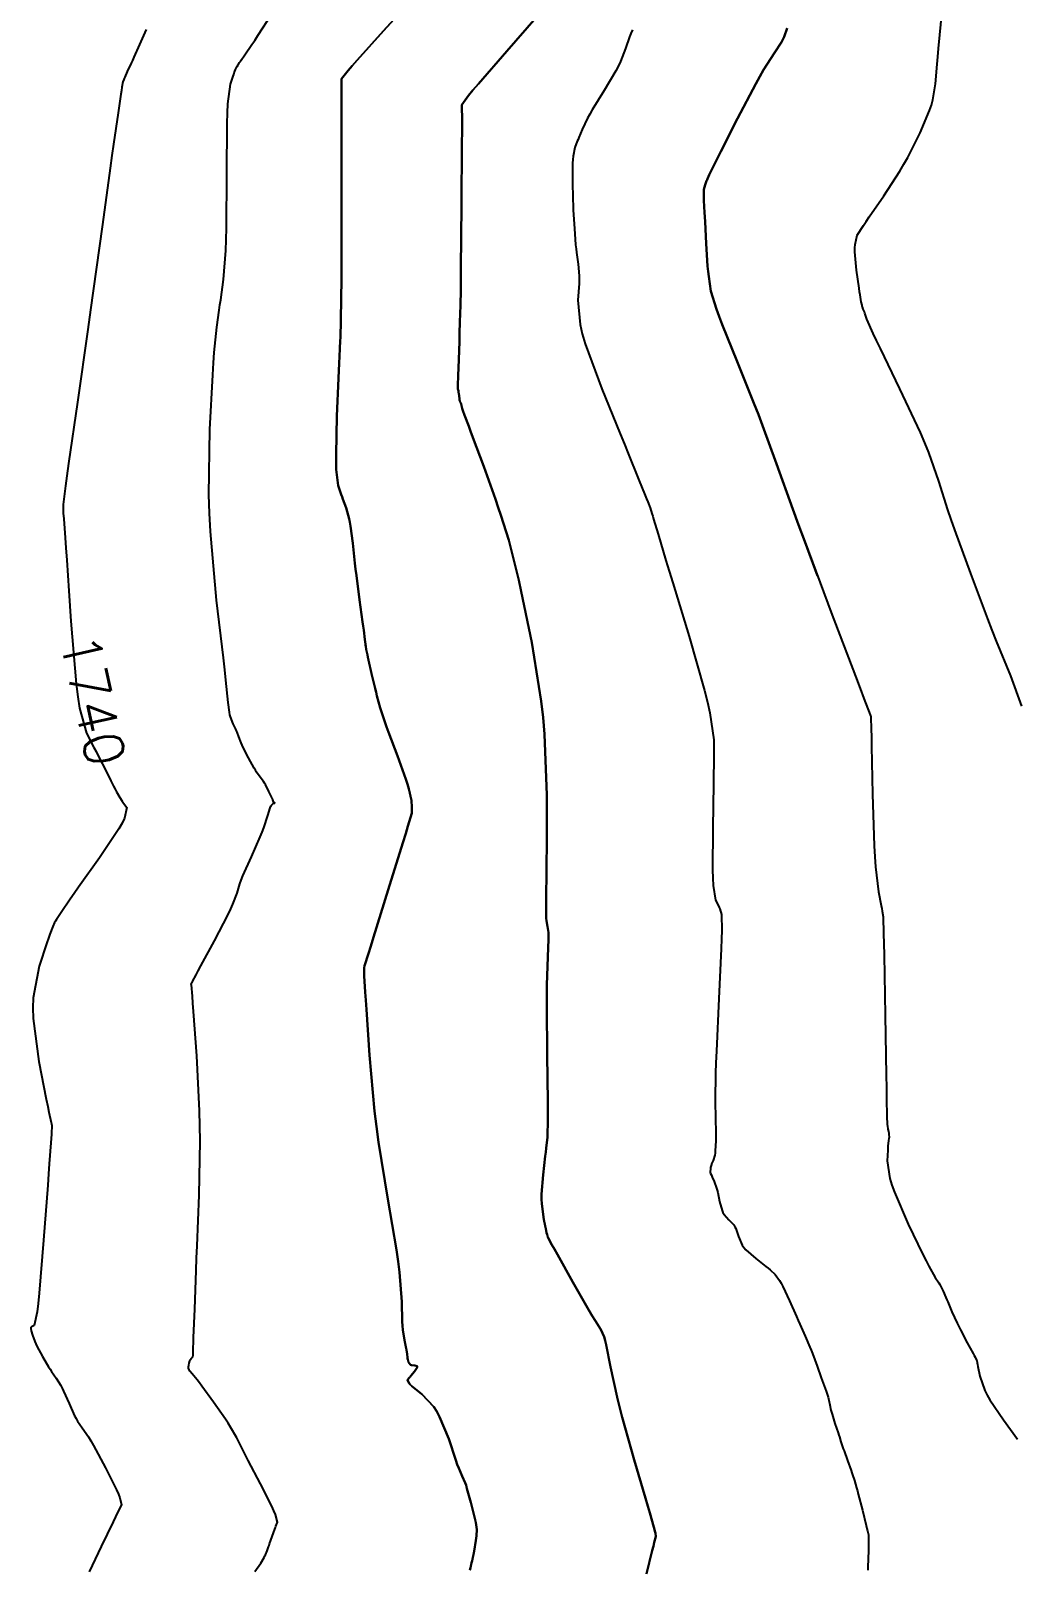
# Model space of a CAD drawing. Header units: metres. Extents: x 837477 to 838477, y 1189014 to 1191014.
# Drawn here: x 837798.1 to 837894, y 1189296.8 to 1189446.9 of the extents above; entities that cross this region are included whole.
import ezdxf

# ---------------------------------------------------------------- set-up
doc = ezdxf.new("R2010")
doc.units = ezdxf.units.M
doc.header["$LTSCALE"] = 0.3
doc.layers.add('COTAS 10', color=1, linetype='Continuous')
doc.styles.get("Standard").update_dxf_attribs({"font": 'simplex.shx'})

msp = doc.modelspace()

# ---------------------------------------------------------------- linework, layer by layer
at = {"layer": 'COTAS 10'}
for points, elevation in [([(837840.99, 1189296.648), (837841.059, 1189296.877), (837841.126, 1189297.191), (837841.159, 1189297.351), (837841.199, 1189297.544), (837841.393, 1189298.506), (837841.577, 1189299.538), (837841.611, 1189299.774), (837841.636, 1189299.99), (837841.664, 1189300.592), (837841.563, 1189301.281), (837841.507, 1189301.552), (837841.439, 1189301.857), (837841.092, 1189303.248), (837840.702, 1189304.623), (837840.607, 1189304.918), (837840.518, 1189305.176), (837840.241, 1189305.797), (837839.893, 1189306.586), (837839.757, 1189306.95), (837839.606, 1189307.376), (837838.919, 1189309.442), (837838.035, 1189311.619), (837837.759, 1189312.116), (837837.469, 1189312.567), (837836.311, 1189313.816), (837835.335, 1189314.609), (837835.161, 1189314.773), (837835.028, 1189314.913), (837834.893, 1189315.22), (837835.081, 1189315.434), (837835.151, 1189315.517), (837835.23, 1189315.609), (837835.58, 1189316.024), (837835.828, 1189316.407), (837835.842, 1189316.479), (837835.833, 1189316.536), (837835.6, 1189316.618), (837835.272, 1189316.658), (837835.202, 1189316.689), (837835.141, 1189316.727), (837834.995, 1189316.936), (837834.922, 1189317.216), (837834.906, 1189317.3), (837834.892, 1189317.386), (837834.861, 1189317.719), (837834.808, 1189318.141), (837834.781, 1189318.283), (837834.749, 1189318.436), (837834.588, 1189319.083), (837834.43, 1189320.096), (837834.398, 1189320.481), (837834.373, 1189320.912), (837834.327, 1189322.843), (837834.115, 1189325.731), (837833.985, 1189326.764), (837833.824, 1189327.899), (837832.986, 1189332.843), (837832.078, 1189338.409), (837831.873, 1189339.937), (837831.688, 1189341.458), (837831.19, 1189346.904), (837830.888, 1189351.385), (837830.828, 1189352.297), (837830.777, 1189353.068), (837830.678, 1189354.667), (837830.66, 1189355.227), (837830.661, 1189355.342), (837830.664, 1189355.44), (837830.698, 1189355.651), (837831.085, 1189356.844), (837831.31, 1189357.562), (837831.588, 1189358.447), (837833.018, 1189363.042), (837834.445, 1189367.654), (837834.72, 1189368.55), (837834.943, 1189369.28), (837835.314, 1189370.542), (837835.328, 1189370.843), (837835.326, 1189370.968), (837835.322, 1189371.111), (837835.284, 1189371.777), (837835.041, 1189372.92), (837834.908, 1189373.364), (837834.746, 1189373.864), (837833.921, 1189376.128), (837833.046, 1189378.446), (837832.853, 1189378.979), (837832.681, 1189379.465), (837832.235, 1189380.828), (837831.918, 1189381.984), (837831.827, 1189382.339), (837831.735, 1189382.71), (837831.39, 1189384.176), (837831.096, 1189385.49), (837831.035, 1189385.764), (837830.984, 1189385.999), (837830.876, 1189386.525), (837830.826, 1189386.841), (837830.811, 1189386.944), (837830.795, 1189387.053), (837830.737, 1189387.505), (837830.622, 1189388.398), (837830.57, 1189388.785), (837830.51, 1189389.233), (837830.223, 1189391.359), (837829.912, 1189393.745), (837829.836, 1189394.358), (837829.765, 1189394.949), (837829.546, 1189396.913), (837829.333, 1189398.55), (837829.265, 1189398.935), (837829.193, 1189399.292), (837828.901, 1189400.335), (837828.591, 1189401.19), (837828.508, 1189401.427), (837828.426, 1189401.665), (837828.138, 1189402.527), (837827.948, 1189404.09), (837827.928, 1189404.771), (837827.921, 1189405.558), (837828.014, 1189409.295), (837828.168, 1189413.004), (837828.201, 1189413.773), (837828.229, 1189414.43), (837828.294, 1189415.874), (837828.331, 1189416.695), (837828.342, 1189416.96), (837828.354, 1189417.242), (837828.397, 1189418.393), (837828.432, 1189421.093), (837828.439, 1189422.35), (837828.445, 1189423.828), (837828.454, 1189431.007), (837828.455, 1189437.972), (837828.456, 1189439.316), (837828.456, 1189440.405), (837828.46, 1189442.227), (837829.091, 1189443.047), (837829.487, 1189443.506), (837829.98, 1189444.065), (837832.558, 1189446.921), (837835.248, 1189449.877)], 1760), ([(837835.248, 1189449.877), (837832.558, 1189446.921), (837829.98, 1189444.065), (837829.487, 1189443.506), (837829.091, 1189443.047), (837828.46, 1189442.227), (837828.456, 1189440.405), (837828.456, 1189439.316), (837828.455, 1189437.972), (837828.454, 1189431.007), (837828.445, 1189423.828), (837828.439, 1189422.35), (837828.432, 1189421.093), (837828.397, 1189418.393), (837828.354, 1189417.242), (837828.342, 1189416.96), (837828.331, 1189416.695), (837828.294, 1189415.874), (837828.229, 1189414.43), (837828.201, 1189413.773), (837828.168, 1189413.004), (837828.014, 1189409.295), (837827.921, 1189405.558), (837827.928, 1189404.771), (837827.948, 1189404.09), (837828.138, 1189402.527), (837828.426, 1189401.665), (837828.508, 1189401.427), (837828.591, 1189401.19), (837828.901, 1189400.335), (837829.193, 1189399.292), (837829.265, 1189398.935), (837829.333, 1189398.55), (837829.546, 1189396.913), (837829.765, 1189394.949), (837829.836, 1189394.358), (837829.912, 1189393.745), (837830.223, 1189391.359), (837830.51, 1189389.233), (837830.57, 1189388.785), (837830.622, 1189388.398), (837830.737, 1189387.505), (837830.795, 1189387.053), (837830.811, 1189386.944), (837830.826, 1189386.841), (837830.876, 1189386.525), (837830.984, 1189385.999), (837831.035, 1189385.764), (837831.096, 1189385.49), (837831.39, 1189384.176), (837831.735, 1189382.71), (837831.827, 1189382.339), (837831.918, 1189381.984), (837832.235, 1189380.828), (837832.681, 1189379.465), (837832.853, 1189378.979), (837833.046, 1189378.446), (837833.921, 1189376.128), (837834.746, 1189373.864), (837834.908, 1189373.364), (837835.041, 1189372.92), (837835.284, 1189371.777), (837835.322, 1189371.111), (837835.326, 1189370.968), (837835.328, 1189370.843), (837835.314, 1189370.542), (837834.943, 1189369.28), (837834.72, 1189368.55), (837834.445, 1189367.654), (837833.018, 1189363.042), (837831.588, 1189358.447), (837831.31, 1189357.562), (837831.085, 1189356.844), (837830.698, 1189355.651), (837830.664, 1189355.44), (837830.661, 1189355.342), (837830.66, 1189355.227), (837830.678, 1189354.667), (837830.777, 1189353.068), (837830.828, 1189352.297), (837830.888, 1189351.385), (837831.19, 1189346.904), (837831.688, 1189341.458), (837831.873, 1189339.937), (837832.078, 1189338.409), (837832.986, 1189332.843), (837833.824, 1189327.899), (837833.985, 1189326.764), (837834.115, 1189325.731), (837834.327, 1189322.843), (837834.373, 1189320.912), (837834.398, 1189320.481), (837834.43, 1189320.096), (837834.588, 1189319.083), (837834.749, 1189318.436), (837834.781, 1189318.283), (837834.808, 1189318.141), (837834.861, 1189317.719), (837834.892, 1189317.386), (837834.906, 1189317.3), (837834.922, 1189317.216), (837834.995, 1189316.936), (837835.141, 1189316.727), (837835.202, 1189316.689), (837835.272, 1189316.658), (837835.6, 1189316.618), (837835.833, 1189316.536), (837835.842, 1189316.479), (837835.828, 1189316.407), (837835.58, 1189316.024), (837835.23, 1189315.609), (837835.151, 1189315.517), (837835.081, 1189315.434), (837834.893, 1189315.22), (837835.028, 1189314.913), (837835.161, 1189314.773), (837835.335, 1189314.609), (837836.311, 1189313.816), (837837.469, 1189312.567), (837837.759, 1189312.116), (837838.035, 1189311.619), (837838.919, 1189309.442), (837839.606, 1189307.376), (837839.757, 1189306.95), (837839.893, 1189306.586), (837840.241, 1189305.797), (837840.518, 1189305.176), (837840.607, 1189304.918), (837840.702, 1189304.623), (837841.092, 1189303.248), (837841.439, 1189301.857), (837841.507, 1189301.552), (837841.563, 1189301.281), (837841.664, 1189300.592), (837841.636, 1189299.99), (837841.611, 1189299.774), (837841.577, 1189299.538), (837841.393, 1189298.506), (837841.199, 1189297.544), (837841.159, 1189297.351), (837841.126, 1189297.191), (837841.059, 1189296.877), (837840.99, 1189296.648)], 1760), ([(837894.87, 1189380.994), (837893.794, 1189383.936), (837892.398, 1189387.345), (837891.979, 1189388.404), (837891.546, 1189389.513), (837889.867, 1189393.936), (837888.314, 1189398.21), (837887.961, 1189399.225), (837887.642, 1189400.167), (837886.766, 1189402.963), (837885.783, 1189405.757), (837885.395, 1189406.697), (837884.958, 1189407.711), (837882.963, 1189411.975), (837881.058, 1189415.897), (837880.677, 1189416.695), (837880.36, 1189417.368), (837879.745, 1189418.757), (837879.568, 1189419.258), (837879.527, 1189419.371), (837879.49, 1189419.472), (837879.384, 1189419.745), (837879.302, 1189419.975), (837879.281, 1189420.049), (837879.259, 1189420.128), (837879.184, 1189420.451), (837879.068, 1189421.141), (837879.022, 1189421.45), (837878.969, 1189421.811), (837878.724, 1189423.544), (837878.561, 1189425.327), (837878.56, 1189425.72), (837878.578, 1189426.069), (837878.8, 1189426.966), (837879.408, 1189427.929), (837879.669, 1189428.32), (837879.97, 1189428.765), (837881.393, 1189430.822), (837882.963, 1189433.227), (837883.358, 1189433.892), (837883.734, 1189434.556), (837884.949, 1189436.949), (837885.849, 1189439.136), (837886.027, 1189439.67), (837886.174, 1189440.173), (837886.449, 1189441.732), (837886.59, 1189443.65), (837886.653, 1189444.379), (837886.726, 1189445.195), (837887.074, 1189448.86)], 1800), ([(837820, 1189296.5), (837820.587, 1189297.315), (837820.895, 1189297.885), (837820.963, 1189298.02), (837821.024, 1189298.144), (837821.184, 1189298.509), (837821.331, 1189298.908), (837821.384, 1189299.054), (837821.442, 1189299.216), (837821.698, 1189299.928), (837821.951, 1189300.637), (837822.008, 1189300.796), (837822.06, 1189300.938), (837822.199, 1189301.319), (837822.008, 1189302.06), (837821.852, 1189302.429), (837821.65, 1189302.87), (837820.548, 1189305.054), (837819.343, 1189307.354), (837819.077, 1189307.867), (837818.84, 1189308.327), (837818.229, 1189309.542), (837817.626, 1189310.607), (837817.395, 1189310.972), (837817.136, 1189311.367), (837815.966, 1189313.048), (837814.824, 1189314.614), (837814.582, 1189314.937), (837814.372, 1189315.213), (837813.883, 1189315.809), (837813.659, 1189316.067), (837813.616, 1189316.129), (837813.581, 1189316.187), (837813.526, 1189316.363), (837813.535, 1189316.53), (837813.54, 1189316.582), (837813.547, 1189316.637), (837813.583, 1189316.858), (837813.647, 1189317.073), (837813.671, 1189317.124), (837813.697, 1189317.172), (837813.817, 1189317.317), (837813.925, 1189317.437), (837813.944, 1189317.47), (837813.959, 1189317.503), (837813.975, 1189317.619), (837813.989, 1189318.379), (837814.003, 1189318.818), (837814.021, 1189319.356), (837814.123, 1189322.123), (837814.269, 1189325.904), (837814.315, 1189327.081), (837814.364, 1189328.315), (837814.559, 1189333.241), (837814.652, 1189338.547), (837814.636, 1189340.021), (837814.602, 1189341.496), (837814.33, 1189346.842), (837814.012, 1189351.164), (837813.949, 1189351.994), (837813.898, 1189352.665), (837813.804, 1189353.767), (837813.792, 1189353.831), (837813.791, 1189353.848), (837813.792, 1189353.864), (837813.806, 1189353.922), (837813.835, 1189353.983), (837813.845, 1189354.002), (837813.856, 1189354.022), (837813.905, 1189354.099), (837814.267, 1189354.761), (837814.476, 1189355.149), (837814.732, 1189355.626), (837816.051, 1189358.086), (837817.378, 1189360.648), (837817.64, 1189361.188), (837817.856, 1189361.655), (837818.254, 1189362.731), (837818.531, 1189363.641), (837818.67, 1189364.002), (837818.837, 1189364.412), (837819.665, 1189366.287), (837820.522, 1189368.232), (837820.707, 1189368.686), (837820.87, 1189369.102), (837821.267, 1189370.298), (837821.503, 1189371.066), (837821.563, 1189371.213), (837821.621, 1189371.332), (837821.813, 1189371.523), (837821.938, 1189371.53), (837821.954, 1189371.533), (837821.962, 1189371.535), (837821.924, 1189371.549), (837821.852, 1189371.573), (837821.837, 1189371.583), (837821.826, 1189371.595), (837821.806, 1189371.648), (837821.737, 1189371.843), (837821.693, 1189371.944), (837821.64, 1189372.065), (837821.361, 1189372.669), (837821.023, 1189373.328), (837820.932, 1189373.483), (837820.843, 1189373.625), (837820.531, 1189374.042), (837820.169, 1189374.538), (837820.048, 1189374.732), (837819.918, 1189374.95), (837819.371, 1189375.94), (837818.859, 1189376.951), (837818.75, 1189377.183), (837818.655, 1189377.394), (837818.431, 1189377.98), (837818.265, 1189378.453), (837818.207, 1189378.592), (837818.144, 1189378.734), (837817.871, 1189379.278), (837817.611, 1189379.939), (837817.555, 1189380.157), (837817.507, 1189380.389), (837817.391, 1189381.349), (837817.174, 1189383.525), (837817.061, 1189384.524), (837816.927, 1189385.694), (837816.252, 1189391.349), (837815.652, 1189398.024), (837815.564, 1189399.837), (837815.51, 1189401.634), (837815.598, 1189407.997), (837815.892, 1189413.341), (837815.968, 1189414.496), (837816.041, 1189415.509), (837816.284, 1189417.997), (837816.522, 1189419.662), (837816.592, 1189420.157), (837816.663, 1189420.667), (837816.933, 1189422.631), (837817.153, 1189425.459), (837817.192, 1189426.513), (837817.223, 1189427.685), (837817.254, 1189432.896), (837817.291, 1189437.885), (837817.325, 1189438.916), (837817.368, 1189439.796), (837817.612, 1189441.711), (837817.878, 1189442.495), (837817.936, 1189442.663), (837817.988, 1189442.809), (837818.119, 1189443.156), (837818.208, 1189443.35), (837818.233, 1189443.399), (837818.259, 1189443.447), (837818.352, 1189443.602), (837818.513, 1189443.839), (837818.582, 1189443.938), (837818.661, 1189444.052), (837819.033, 1189444.581), (837819.708, 1189445.578), (837819.979, 1189445.986), (837820.286, 1189446.451), (837821.695, 1189448.608)], 1750), ([(837847.463, 1189448.224), (837844.595, 1189444.936), (837841.812, 1189441.742), (837841.284, 1189441.119), (837840.862, 1189440.608), (837840.21, 1189439.709), (837840.225, 1189438.098), (837840.222, 1189437.139), (837840.215, 1189435.958), (837840.167, 1189429.842), (837840.111, 1189423.743), (837840.091, 1189421.628), (837840.076, 1189420.088), (837840.073, 1189420.026), (837840.072, 1189420.013), (837840.071, 1189420.001), (837840.067, 1189419.973), (837840.062, 1189419.942), (837840.061, 1189419.928), (837840.059, 1189419.911), (837840.055, 1189419.833), (837840.046, 1189419.573), (837840.042, 1189419.443), (837840.038, 1189419.287), (837840.017, 1189418.511), (837839.984, 1189417.375), (837839.972, 1189416.992), (837839.958, 1189416.578), (837839.898, 1189414.838), (837839.841, 1189413.243), (837839.83, 1189412.921), (837839.82, 1189412.651), (837839.798, 1189412.111), (837839.797, 1189411.949), (837839.8, 1189411.919), (837839.805, 1189411.894), (837839.832, 1189411.857), (837839.869, 1189411.774), (837839.88, 1189411.721), (837839.89, 1189411.654), (837839.926, 1189411.304), (837839.967, 1189410.943), (837839.979, 1189410.87), (837839.993, 1189410.807), (837840.047, 1189410.679), (837840.099, 1189410.593), (837840.112, 1189410.558), (837840.124, 1189410.518), (837840.159, 1189410.332), (837840.224, 1189410.056), (837840.254, 1189409.96), (837840.289, 1189409.855), (837840.461, 1189409.403), (837840.874, 1189408.322), (837841.061, 1189407.821), (837841.281, 1189407.232), (837842.338, 1189404.376), (837843.481, 1189401.191), (837843.754, 1189400.395), (837844.009, 1189399.635), (837844.774, 1189397.203), (837845.513, 1189394.336), (837845.752, 1189393.304), (837846.005, 1189392.168), (837847.043, 1189387.203), (837847.955, 1189381.487), (837848.129, 1189379.878), (837848.269, 1189378.258), (837848.492, 1189372.31), (837848.484, 1189367.093), (837848.479, 1189365.933), (837848.473, 1189364.897), (837848.44, 1189362.182), (837848.434, 1189360.604), (837848.445, 1189360.284), (837848.462, 1189360.016), (837848.567, 1189359.469), (837848.656, 1189358.884), (837848.663, 1189358.591), (837848.661, 1189358.241), (837848.589, 1189356.502), (837848.506, 1189353.748), (837848.498, 1189352.756), (837848.496, 1189351.666), (837848.542, 1189346.905), (837848.596, 1189342.39), (837848.599, 1189341.456), (837848.597, 1189340.658), (837848.545, 1189338.918), (837848.428, 1189337.838), (837848.385, 1189337.456), (837848.336, 1189337.039), (837848.122, 1189335.234), (837847.983, 1189333.328), (837847.982, 1189332.846), (837847.997, 1189332.385), (837848.189, 1189330.886), (837848.431, 1189329.787), (837848.478, 1189329.577), (837848.516, 1189329.408), (837848.582, 1189329.141), (837848.593, 1189329.133), (837848.596, 1189329.128), (837848.6, 1189329.122), (837848.617, 1189329.09), (837849, 1189328.402), (837849.235, 1189327.982), (837849.526, 1189327.463), (837851.043, 1189324.758), (837852.606, 1189322.01), (837852.927, 1189321.463), (837853.199, 1189321.009), (837853.777, 1189320.141), (837854.08, 1189319.423), (837854.179, 1189319.063), (837854.284, 1189318.633), (837854.717, 1189316.499), (837855.36, 1189313.529), (837855.597, 1189312.573), (837855.861, 1189311.559), (837857.025, 1189307.411), (837858.129, 1189303.65), (837858.354, 1189302.879), (837858.543, 1189302.225), (837858.935, 1189300.843), (837859.066, 1189300.343), (837859.091, 1189300.245), (837859.111, 1189300.166), (837859.144, 1189300.028), (837859.142, 1189300), (837859.141, 1189299.989), (837859.139, 1189299.978), (837859.131, 1189299.93), (837858.984, 1189299.337), (837858.895, 1189298.983), (837858.786, 1189298.546), (837858.216, 1189296.28)], 1770), ([(837858.216, 1189296.28), (837858.786, 1189298.546), (837858.895, 1189298.983), (837858.984, 1189299.337), (837859.131, 1189299.93), (837859.139, 1189299.978), (837859.141, 1189299.989), (837859.142, 1189300), (837859.144, 1189300.028), (837859.111, 1189300.166), (837859.091, 1189300.245), (837859.066, 1189300.343), (837858.935, 1189300.843), (837858.543, 1189302.225), (837858.354, 1189302.879), (837858.129, 1189303.65), (837857.025, 1189307.411), (837855.861, 1189311.559), (837855.597, 1189312.573), (837855.36, 1189313.529), (837854.717, 1189316.499), (837854.284, 1189318.633), (837854.179, 1189319.063), (837854.08, 1189319.423), (837853.777, 1189320.141), (837853.199, 1189321.009), (837852.927, 1189321.463), (837852.606, 1189322.01), (837851.043, 1189324.758), (837849.526, 1189327.463), (837849.235, 1189327.982), (837849, 1189328.402), (837848.617, 1189329.09), (837848.6, 1189329.122), (837848.596, 1189329.128), (837848.593, 1189329.133), (837848.582, 1189329.141), (837848.516, 1189329.408), (837848.478, 1189329.577), (837848.431, 1189329.787), (837848.189, 1189330.886), (837847.997, 1189332.385), (837847.982, 1189332.846), (837847.983, 1189333.328), (837848.122, 1189335.234), (837848.336, 1189337.039), (837848.385, 1189337.456), (837848.428, 1189337.838), (837848.545, 1189338.918), (837848.597, 1189340.658), (837848.599, 1189341.456), (837848.596, 1189342.39), (837848.542, 1189346.905), (837848.496, 1189351.666), (837848.498, 1189352.756), (837848.506, 1189353.748), (837848.589, 1189356.502), (837848.661, 1189358.241), (837848.663, 1189358.591), (837848.656, 1189358.884), (837848.567, 1189359.469), (837848.462, 1189360.016), (837848.445, 1189360.284), (837848.434, 1189360.604), (837848.44, 1189362.182), (837848.473, 1189364.897), (837848.479, 1189365.933), (837848.484, 1189367.093), (837848.492, 1189372.31), (837848.269, 1189378.258), (837848.129, 1189379.878), (837847.955, 1189381.487), (837847.043, 1189387.203), (837846.005, 1189392.168), (837845.752, 1189393.304), (837845.513, 1189394.336), (837844.774, 1189397.203), (837844.009, 1189399.635), (837843.754, 1189400.395), (837843.481, 1189401.191), (837842.338, 1189404.376), (837841.281, 1189407.232), (837841.061, 1189407.821), (837840.874, 1189408.322), (837840.461, 1189409.403), (837840.289, 1189409.855), (837840.254, 1189409.96), (837840.224, 1189410.056), (837840.159, 1189410.332), (837840.124, 1189410.518), (837840.112, 1189410.558), (837840.099, 1189410.593), (837840.047, 1189410.679), (837839.993, 1189410.807), (837839.979, 1189410.87), (837839.967, 1189410.943), (837839.926, 1189411.304), (837839.89, 1189411.654), (837839.88, 1189411.721), (837839.869, 1189411.774), (837839.832, 1189411.857), (837839.805, 1189411.894), (837839.8, 1189411.919), (837839.797, 1189411.949), (837839.798, 1189412.111), (837839.82, 1189412.651), (837839.83, 1189412.921), (837839.841, 1189413.243), (837839.898, 1189414.838), (837839.958, 1189416.578), (837839.972, 1189416.992), (837839.984, 1189417.375), (837840.017, 1189418.511), (837840.038, 1189419.287), (837840.042, 1189419.443), (837840.046, 1189419.573), (837840.055, 1189419.833), (837840.059, 1189419.911), (837840.061, 1189419.928), (837840.062, 1189419.942), (837840.067, 1189419.973), (837840.071, 1189420.001), (837840.072, 1189420.013), (837840.073, 1189420.026), (837840.076, 1189420.088), (837840.091, 1189421.628), (837840.111, 1189423.743), (837840.167, 1189429.842), (837840.215, 1189435.958), (837840.222, 1189437.139), (837840.225, 1189438.098), (837840.21, 1189439.709), (837840.862, 1189440.608), (837841.284, 1189441.119), (837841.812, 1189441.742), (837844.595, 1189444.936), (837847.463, 1189448.224)], 1770), ([(837809.381, 1189447.063), (837808.738, 1189445.598), (837808.175, 1189444.332), (837808.041, 1189444.034), (837807.917, 1189443.759), (837807.548, 1189442.952), (837807.296, 1189442.397), (837807.245, 1189442.28), (837807.202, 1189442.179), (837807.116, 1189441.949), (837807.023, 1189441.405), (837806.977, 1189441.108), (837806.921, 1189440.746), (837806.642, 1189438.908), (837806.203, 1189435.865), (837806.045, 1189434.745), (837805.873, 1189433.503), (837805.119, 1189428.014), (837804.224, 1189421.535), (837803.962, 1189419.669), (837803.694, 1189417.771), (837802.674, 1189410.66), (837801.817, 1189404.677), (837801.651, 1189403.49), (837801.516, 1189402.508), (837801.288, 1189400.66), (837801.281, 1189400.135), (837801.285, 1189399.987), (837801.292, 1189399.837), (837801.342, 1189399.286), (837801.49, 1189397.412), (837801.56, 1189396.429), (837801.642, 1189395.244), (837801.844, 1189392.241), (837802.041, 1189389.286), (837802.566, 1189383.182), (837802.726, 1189381.905), (837802.894, 1189380.807), (837803.557, 1189378.335), (837804.286, 1189376.964), (837804.496, 1189376.56), (837804.708, 1189376.146), (837805.505, 1189374.567), (837805.947, 1189373.69), (837806.202, 1189373.181), (837806.353, 1189372.889), (837806.485, 1189372.638), (837806.806, 1189372.063), (837807.034, 1189371.722), (837807.106, 1189371.618), (837807.182, 1189371.509), (837807.49, 1189371.084), (837807.286, 1189370.058), (837807.039, 1189369.571), (837806.71, 1189368.997), (837804.833, 1189366.188), (837802.787, 1189363.312), (837802.352, 1189362.694), (837801.973, 1189362.154), (837801.076, 1189360.848), (837800.63, 1189360.15), (837800.536, 1189359.993), (837800.454, 1189359.852), (837800.262, 1189359.474), (837799.991, 1189358.715), (837799.86, 1189358.333), (837799.704, 1189357.877), (837798.936, 1189355.611), (837798.366, 1189352.51), (837798.335, 1189351.527), (837798.359, 1189350.492), (837798.901, 1189346.305), (837799.634, 1189342.629), (837799.778, 1189341.916), (837799.896, 1189341.335), (837800.108, 1189340.337), (837800.144, 1189340.215), (837800.151, 1189340.186), (837800.158, 1189340.159), (837800.17, 1189340.081), (837800.173, 1189340.002), (837800.173, 1189339.975), (837800.172, 1189339.946), (837800.169, 1189339.82), (837800.152, 1189339.51), (837800.143, 1189339.365), (837800.133, 1189339.193), (837800.081, 1189338.357), (837799.934, 1189336.29), (837799.864, 1189335.342), (837799.781, 1189334.232), (837799.376, 1189328.865), (837798.938, 1189323.674), (837798.834, 1189322.674), (837798.738, 1189321.864), (837798.456, 1189320.519), (837798.267, 1189320.423), (837798.23, 1189320.4), (837798.199, 1189320.38), (837798.145, 1189320.323), (837798.135, 1189320.286), (837798.132, 1189320.278), (837798.13, 1189320.271), (837798.123, 1189320.256), (837798.143, 1189320.148), (837798.158, 1189320.083), (837798.177, 1189320.002), (837798.278, 1189319.583), (837798.508, 1189318.947), (837798.607, 1189318.729), (837798.722, 1189318.493), (837799.267, 1189317.491), (837799.868, 1189316.485), (837800.018, 1189316.246), (837800.161, 1189316.025), (837800.619, 1189315.369), (837801.061, 1189314.661), (837801.194, 1189314.407), (837801.332, 1189314.127), (837801.867, 1189312.906), (837802.405, 1189311.699), (837802.545, 1189311.428), (837802.681, 1189311.184), (837803.137, 1189310.534), (837803.749, 1189309.648), (837803.984, 1189309.256), (837804.246, 1189308.8), (837805.426, 1189306.623), (837806.493, 1189304.493), (837806.685, 1189304.067), (837806.83, 1189303.711), (837806.98, 1189303.02), (837806.587, 1189302.254), (837806.39, 1189301.852), (837806.155, 1189301.367), (837804.99, 1189298.932), (837803.82, 1189296.473)], 1740), ([(837856.872, 1189447.01), (837856.705, 1189446.666), (837856.557, 1189446.332), (837856.171, 1189445.199), (837855.688, 1189443.917), (837855.479, 1189443.487), (837855.237, 1189443.026), (837854.093, 1189441.091), (837852.937, 1189439.204), (837852.688, 1189438.773), (837852.469, 1189438.381), (837851.937, 1189437.296), (837851.627, 1189436.521), (837851.548, 1189436.324), (837851.473, 1189436.135), (837851.23, 1189435.519), (837851.058, 1189434.683), (837851.028, 1189434.357), (837851.005, 1189433.989), (837850.988, 1189432.316), (837851.038, 1189430.413), (837851.057, 1189429.901), (837851.079, 1189429.395), (837851.181, 1189427.617), (837851.31, 1189426.028), (837851.35, 1189425.64), (837851.391, 1189425.276), (837851.555, 1189424.147), (837851.655, 1189423.014), (837851.655, 1189422.645), (837851.644, 1189422.253), (837851.508, 1189420.64), (837851.738, 1189418.236), (837851.959, 1189417.346), (837852.248, 1189416.358), (837853.856, 1189411.976), (837855.657, 1189407.568), (837856.067, 1189406.563), (837856.439, 1189405.652), (837857.459, 1189403.139), (837858.097, 1189401.553), (837858.228, 1189401.227), (837858.339, 1189400.95), (837858.571, 1189400.354), (837858.753, 1189399.792), (837858.832, 1189399.536), (837858.922, 1189399.236), (837859.351, 1189397.789), (837860.125, 1189395.202), (837860.433, 1189394.183), (837860.782, 1189393.034), (837862.381, 1189387.789), (837863.884, 1189382.529), (837864.173, 1189381.37), (837864.406, 1189380.34), (837864.787, 1189377.691), (837864.785, 1189375.272), (837864.776, 1189374.386), (837864.764, 1189373.407), (837864.692, 1189369.089), (837864.677, 1189365.013), (837864.701, 1189364.185), (837864.737, 1189363.489), (837864.97, 1189362.06), (837865.246, 1189361.495), (837865.309, 1189361.343), (837865.367, 1189361.192), (837865.529, 1189360.662), (837865.569, 1189359.087), (837865.55, 1189358.278), (837865.518, 1189357.306), (837865.293, 1189352.448), (837865.05, 1189347.317), (837865.007, 1189346.172), (837864.974, 1189345.148), (837864.942, 1189342.448), (837864.97, 1189340.684), (837864.975, 1189340.249), (837864.978, 1189339.838), (837864.982, 1189338.548), (837864.942, 1189337.563), (837864.918, 1189337.343), (837864.889, 1189337.147), (837864.736, 1189336.632), (837864.583, 1189336.304), (837864.553, 1189336.226), (837864.529, 1189336.154), (837864.487, 1189335.941), (837864.478, 1189335.78), (837864.475, 1189335.741), (837864.471, 1189335.704), (837864.454, 1189335.591), (837864.445, 1189335.496), (837864.447, 1189335.471), (837864.45, 1189335.446), (837864.477, 1189335.36), (837864.554, 1189335.187), (837864.59, 1189335.107), (837864.632, 1189335.014), (837864.835, 1189334.565), (837865.062, 1189333.941), (837865.12, 1189333.738), (837865.175, 1189333.521), (837865.354, 1189332.631), (837865.594, 1189331.762), (837865.687, 1189331.56), (837865.792, 1189331.374), (837866.268, 1189330.841), (837866.746, 1189330.334), (837866.853, 1189330.165), (837866.948, 1189329.984), (837867.199, 1189329.224), (837867.565, 1189328.379), (837867.733, 1189328.144), (837867.93, 1189327.908), (837868.884, 1189327.055), (837869.871, 1189326.296), (837870.09, 1189326.121), (837870.285, 1189325.962), (837870.793, 1189325.51), (837871.22, 1189324.9), (837871.365, 1189324.64), (837871.522, 1189324.341), (837872.183, 1189322.93), (837872.866, 1189321.388), (837873.037, 1189321.005), (837873.199, 1189320.642), (837873.715, 1189319.491), (837874.176, 1189318.419), (837874.302, 1189318.106), (837874.428, 1189317.786), (837874.881, 1189316.568), (837874.923, 1189316.449)], 1780), ([(837856.872, 1189447.01), (837856.705, 1189446.666), (837856.557, 1189446.332), (837856.171, 1189445.199), (837855.688, 1189443.917), (837855.479, 1189443.487), (837855.237, 1189443.026), (837854.093, 1189441.091), (837852.937, 1189439.204), (837852.688, 1189438.773), (837852.469, 1189438.381), (837851.937, 1189437.296), (837851.627, 1189436.521), (837851.548, 1189436.324), (837851.473, 1189436.135), (837851.23, 1189435.519), (837851.058, 1189434.683), (837851.028, 1189434.357), (837851.005, 1189433.989), (837850.988, 1189432.316), (837851.038, 1189430.413), (837851.057, 1189429.901), (837851.079, 1189429.395), (837851.181, 1189427.617), (837851.31, 1189426.028), (837851.35, 1189425.64), (837851.391, 1189425.276), (837851.555, 1189424.147), (837851.655, 1189423.014), (837851.655, 1189422.645), (837851.644, 1189422.253), (837851.508, 1189420.64), (837851.738, 1189418.236), (837851.959, 1189417.346), (837852.248, 1189416.358), (837853.856, 1189411.976), (837855.657, 1189407.568), (837856.067, 1189406.563), (837856.439, 1189405.652), (837857.459, 1189403.139), (837858.097, 1189401.553), (837858.228, 1189401.227), (837858.339, 1189400.95), (837858.571, 1189400.354), (837858.753, 1189399.792), (837858.832, 1189399.536), (837858.922, 1189399.236), (837859.351, 1189397.789), (837860.125, 1189395.202), (837860.433, 1189394.183), (837860.782, 1189393.034), (837862.381, 1189387.789), (837863.884, 1189382.529), (837864.173, 1189381.37), (837864.406, 1189380.34), (837864.787, 1189377.691), (837864.785, 1189375.272), (837864.776, 1189374.386), (837864.764, 1189373.407), (837864.692, 1189369.089), (837864.677, 1189365.013), (837864.701, 1189364.185), (837864.737, 1189363.489), (837864.97, 1189362.06), (837865.246, 1189361.495), (837865.309, 1189361.343), (837865.367, 1189361.192), (837865.529, 1189360.662), (837865.569, 1189359.087), (837865.55, 1189358.278), (837865.518, 1189357.306), (837865.293, 1189352.448), (837865.05, 1189347.317), (837865.007, 1189346.172), (837864.974, 1189345.148), (837864.942, 1189342.448), (837864.97, 1189340.684), (837864.975, 1189340.249), (837864.978, 1189339.838), (837864.982, 1189338.548), (837864.942, 1189337.563), (837864.918, 1189337.343), (837864.889, 1189337.147), (837864.736, 1189336.632), (837864.583, 1189336.304), (837864.553, 1189336.226), (837864.529, 1189336.154), (837864.487, 1189335.941), (837864.478, 1189335.78), (837864.475, 1189335.741), (837864.471, 1189335.704), (837864.454, 1189335.591), (837864.445, 1189335.496), (837864.447, 1189335.471), (837864.45, 1189335.446), (837864.477, 1189335.36), (837864.554, 1189335.187), (837864.59, 1189335.107), (837864.632, 1189335.014), (837864.835, 1189334.565), (837865.062, 1189333.941), (837865.12, 1189333.738), (837865.175, 1189333.521), (837865.354, 1189332.631), (837865.594, 1189331.762), (837865.687, 1189331.56), (837865.792, 1189331.374), (837866.268, 1189330.841), (837866.746, 1189330.334), (837866.853, 1189330.165), (837866.948, 1189329.984), (837867.199, 1189329.224), (837867.565, 1189328.379), (837867.733, 1189328.144), (837867.93, 1189327.908), (837868.884, 1189327.055), (837869.871, 1189326.296), (837870.09, 1189326.121), (837870.285, 1189325.962), (837870.793, 1189325.51), (837871.22, 1189324.9), (837871.365, 1189324.64), (837871.522, 1189324.341), (837872.183, 1189322.93), (837872.866, 1189321.388), (837873.037, 1189321.005), (837873.199, 1189320.642), (837873.715, 1189319.491), (837874.176, 1189318.419), (837874.302, 1189318.106), (837874.428, 1189317.786), (837874.881, 1189316.568), (837875.289, 1189315.424), (837875.386, 1189315.149), (837875.477, 1189314.893), (837875.75, 1189314.121), (837875.946, 1189313.52), (837875.988, 1189313.372), (837876.024, 1189313.231), (837876.112, 1189312.788), (837876.223, 1189312.267), (837876.274, 1189312.077), (837876.334, 1189311.868), (837876.622, 1189310.946), (837876.922, 1189310.034), (837876.989, 1189309.831), (837877.048, 1189309.65), (837877.204, 1189309.172), (837877.369, 1189308.683), (837877.434, 1189308.495), (837877.508, 1189308.283), (837877.846, 1189307.328), (837878.19, 1189306.356), (837878.268, 1189306.134), (837878.337, 1189305.932), (837878.525, 1189305.374), (837878.726, 1189304.672), (837878.805, 1189304.38), (837878.893, 1189304.046), (837879.293, 1189302.484), (837879.667, 1189300.998), (837879.739, 1189300.711), (837879.797, 1189300.478), (837879.892, 1189300.085), (837879.897, 1189300.042), (837879.898, 1189300.03), (837879.9, 1189300.017), (837879.905, 1189299.968), (837879.906, 1189299.75), (837879.905, 1189299.631), (837879.903, 1189299.487), (837879.892, 1189298.752), (837879.853, 1189297.551), (837879.834, 1189297.112), (837879.812, 1189296.627)], 1780), ([(837874.923, 1189393.712), (837873.663, 1189397.065), (837873.058, 1189398.698), (837872.502, 1189400.21), (837870.912, 1189404.648), (837869.552, 1189408.397), (837869.142, 1189409.472), (837868.717, 1189410.565), (837867.062, 1189414.648), (837865.606, 1189418.251), (837865.307, 1189419.04), (837865.053, 1189419.739), (837864.513, 1189421.511), (837864.293, 1189422.94), (837864.241, 1189423.424), (837864.193, 1189423.945), (837864.054, 1189426.141), (837863.95, 1189428.272), (837863.925, 1189428.751), (837863.901, 1189429.183), (837863.828, 1189430.342), (837863.807, 1189431.094), (837863.816, 1189431.269), (837863.831, 1189431.429), (837863.939, 1189431.889), (837864.094, 1189432.261), (837864.139, 1189432.366), (837864.184, 1189432.473), (837864.353, 1189432.865), (837864.882, 1189433.952), (837865.155, 1189434.496), (837865.482, 1189435.146), (837867.118, 1189438.372), (837868.88, 1189441.735), (837869.287, 1189442.472), (837869.658, 1189443.124), (837870.705, 1189444.774), (837871.394, 1189445.814), (837871.54, 1189446.081), (837871.666, 1189446.338), (837871.958, 1189447.193)], 1790), ([(837871.958, 1189447.193), (837871.666, 1189446.338), (837871.54, 1189446.081), (837871.394, 1189445.814), (837870.705, 1189444.774), (837869.658, 1189443.124), (837869.287, 1189442.472), (837868.88, 1189441.735), (837867.118, 1189438.372), (837865.482, 1189435.146), (837865.155, 1189434.496), (837864.882, 1189433.952), (837864.353, 1189432.865), (837864.184, 1189432.473), (837864.139, 1189432.366), (837864.094, 1189432.261), (837863.939, 1189431.889), (837863.831, 1189431.429), (837863.816, 1189431.269), (837863.807, 1189431.094), (837863.828, 1189430.342), (837863.901, 1189429.183), (837863.925, 1189428.751), (837863.95, 1189428.272), (837864.054, 1189426.141), (837864.193, 1189423.945), (837864.241, 1189423.424), (837864.293, 1189422.94), (837864.513, 1189421.511), (837865.053, 1189419.739), (837865.307, 1189419.04), (837865.606, 1189418.251), (837867.062, 1189414.648), (837868.717, 1189410.565), (837869.142, 1189409.472), (837869.552, 1189408.397), (837870.912, 1189404.648), (837872.502, 1189400.21), (837873.058, 1189398.698), (837873.663, 1189397.065), (837876.264, 1189390.145), (837878.626, 1189383.916), (837879.081, 1189382.717), (837879.45, 1189381.747), (837880.061, 1189380.145), (837880.101, 1189380.042), (837880.108, 1189380.017), (837880.115, 1189379.994), (837880.127, 1189379.924), (837880.154, 1189378.732), (837880.17, 1189378.001), (837880.189, 1189377.096), (837880.288, 1189372.382), (837880.451, 1189367.367), (837880.51, 1189366.272), (837880.576, 1189365.304), (837880.863, 1189362.872), (837881.132, 1189361.522), (837881.186, 1189361.236), (837881.231, 1189360.989), (837881.319, 1189360.414), (837881.366, 1189358.748), (837881.386, 1189357.812), (837881.409, 1189356.671), (837881.513, 1189350.835), (837881.615, 1189344.935), (837881.636, 1189343.753), (837881.653, 1189342.767), (837881.689, 1189340.835), (837881.712, 1189340.263), (837881.722, 1189340.134), (837881.733, 1189340.017), (837881.786, 1189339.7), (837881.84, 1189339.473), (837881.852, 1189339.412), (837881.863, 1189339.353), (837881.894, 1189339.146), (837881.901, 1189338.932), (837881.898, 1189338.868), (837881.892, 1189338.802), (837881.853, 1189338.543), (837881.796, 1189338.076), (837881.78, 1189337.879), (837881.764, 1189337.651), (837881.703, 1189336.583), (837881.983, 1189334.87), (837882.181, 1189334.237), (837882.432, 1189333.534), (837883.776, 1189330.42), (837885.206, 1189327.452), (837885.512, 1189326.84), (837885.778, 1189326.321), (837886.415, 1189325.204), (837886.765, 1189324.684), (837886.851, 1189324.54), (837886.932, 1189324.396), (837887.186, 1189323.877), (837887.453, 1189323.254), (837887.542, 1189323.044), (837887.638, 1189322.818), (837888.041, 1189321.868), (837888.54, 1189320.763), (837888.697, 1189320.439), (837888.861, 1189320.107), (837889.521, 1189318.844), (837890.095, 1189317.785), (837890.205, 1189317.582), (837890.293, 1189317.417), (837890.437, 1189317.15), (837890.443, 1189317.137), (837890.445, 1189317.133), (837890.446, 1189317.129), (837890.454, 1189317.115), (837890.506, 1189316.868), (837890.536, 1189316.718), (837890.572, 1189316.532), (837890.759, 1189315.564), (837891.252, 1189314.182), (837891.482, 1189313.734), (837891.752, 1189313.259), (837893.063, 1189311.309), (837894.426, 1189309.423)], 1790)]:
    msp.add_lwpolyline(points, dxfattribs=dict(at, elevation=elevation))

# ---------------------------------------------------------------- texts
at = {"layer": 'COTAS 10', "insert": (837800.939, 1189387.535, 1740), "char_height": 3.8, "attachment_point": 7, "rotation": 282.48082}
msp.add_mtext('1740', dxfattribs=at)

doc.saveas('drawing.dxf')
